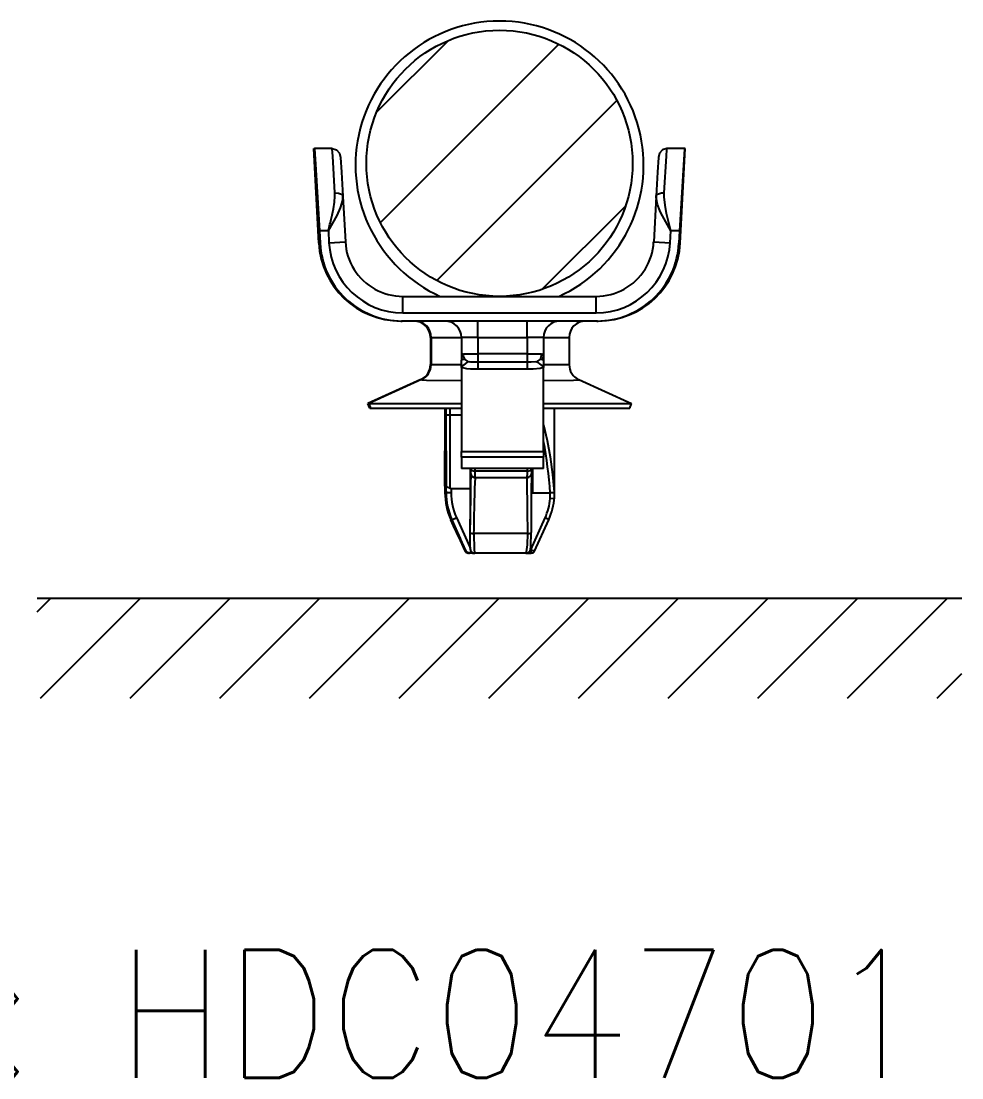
# Model space of a CAD drawing. Header units: inches. Extents: x 47316 to 59086, y 3141 to 11743.
# Drawn here: x 51503.72 to 51522.09, y 11362.12 to 11382.77 of the extents above; entities that cross this region are included whole.
import ezdxf

# ---------------------------------------------------------------- set-up
doc = ezdxf.new("R2010")
doc.units = ezdxf.units.IN
doc.header["$MEASUREMENT"] = 0
doc.styles.add('样式 100', font='SimSun.ttf', dxfattribs={"width": 0.7, "height": 3.5})

msp = doc.modelspace()

# ---------------------------------------------------------------- linework, layer by layer
at = {"color": 1, "linetype": 'ByBlock', "lineweight": -3}
for p, q in [((51512.06, 11382.391), (51510.659, 11380.989)), ((51514.22, 11382.317), (51510.732, 11378.83)), ((51515.352, 11381.217), (51511.832, 11377.697)), ((51509.443, 11380.278), (51509.444, 11380.277)), ((51509.444, 11380.277), (51509.445, 11380.273)), ((51509.445, 11380.273), (51509.467, 11379.971)), ((51509.79, 11380.277), (51509.79, 11380.278)), ((51509.79, 11380.278), (51509.79, 11380.278)), ((51509.79, 11380.278), (51509.874, 11380.254)), ((51509.791, 11380.274), (51509.79, 11380.277)), ((51509.801, 11380.132), (51509.791, 11380.274)), ((51509.841, 11379.412), (51509.801, 11380.132)), ((51509.874, 11380.254), (51509.933, 11380.189)), ((51509.933, 11380.189), (51509.953, 11380.105)), ((51516.186, 11380.189), (51516.166, 11380.105)), ((51516.245, 11380.254), (51516.186, 11380.189)), ((51516.329, 11380.278), (51516.245, 11380.254)), ((51516.278, 11379.412), (51516.318, 11380.132)), ((51516.318, 11380.132), (51516.327, 11380.26)), ((51516.327, 11380.26), (51516.329, 11380.276)), ((51516.329, 11380.276), (51516.329, 11380.278)), ((51516.675, 11380.273), (51516.651, 11379.958)), ((51516.676, 11380.278), (51516.675, 11380.277)), ((51516.675, 11380.277), (51516.675, 11380.273)), ((51509.467, 11379.971), (51509.541, 11378.673)), ((51509.953, 11380.105), (51509.973, 11379.816)), ((51516.166, 11380.105), (51516.146, 11379.816)), ((51516.651, 11379.958), (51516.578, 11378.673)), ((51509.973, 11379.816), (51510.002, 11379.347)), ((51516.146, 11379.816), (51516.117, 11379.347)), ((51509.841, 11379.412), (51509.912, 11379.407)), ((51509.912, 11379.407), (51509.971, 11379.387)), ((51509.971, 11379.387), (51509.994, 11379.367)), ((51509.994, 11379.367), (51510.002, 11379.346)), ((51509.998, 11379.271), (51510.002, 11379.344)), ((51516.117, 11379.346), (51516.126, 11379.368)), ((51516.117, 11379.319), (51516.117, 11379.344)), ((51516.143, 11379.182), (51516.117, 11379.319)), ((51516.126, 11379.368), (51516.148, 11379.387)), ((51516.148, 11379.387), (51516.225, 11379.41)), ((51516.225, 11379.41), (51516.278, 11379.412)), ((51516.277, 11379.332), (51516.278, 11379.412)), ((51516.294, 11379.17), (51516.277, 11379.332)), ((51509.886, 11378.97), (51509.956, 11379.121)), ((51509.956, 11379.121), (51509.998, 11379.271)), ((51515.522, 11379.154), (51513.895, 11377.527)), ((51516.188, 11379.068), (51516.143, 11379.182)), ((51516.324, 11379.006), (51516.294, 11379.17)), ((51509.716, 11378.673), (51509.886, 11378.97)), ((51516.404, 11378.673), (51516.324, 11379.006)), ((51512.419, 11375.976), (51512.314, 11375.999)), ((51512.501, 11376.107), (51512.464, 11376.112)), ((51512.635, 11376.105), (51512.501, 11376.107)), ((51513.68, 11376.106), (51513.598, 11376.105)), ((51513.769, 11376.112), (51513.68, 11376.106)), ((51513.851, 11375.982), (51513.714, 11375.968)), ((51513.919, 11375.999), (51513.851, 11375.982)), ((51512.493, 11375.969), (51512.419, 11375.976)), ((51512.635, 11375.967), (51512.493, 11375.969)), ((51513.714, 11375.968), (51513.598, 11375.967)), ((51511.536, 11375.763), (51511.536, 11375.763)), ((51511.536, 11375.763), (51511.538, 11375.762)), ((51511.538, 11375.762), (51511.548, 11375.76)), ((51511.548, 11375.76), (51511.633, 11375.755)), ((51511.633, 11375.755), (51512.314, 11375.744)), ((51513.919, 11375.745), (51514.504, 11375.755)), ((51514.504, 11375.755), (51514.598, 11375.76)), ((51514.598, 11375.76), (51514.606, 11375.761)), ((51514.606, 11375.761), (51514.608, 11375.762)), ((51514.608, 11375.762), (51514.609, 11375.762)), ((51514.609, 11375.762), (51514.609, 11375.763)), ((51512.013, 11375.069), (51512.015, 11375.07)), ((51512.013, 11375.068), (51512.013, 11375.069)), ((51512.013, 11375.067), (51512.013, 11375.068)), ((51512.015, 11375.07), (51512.02, 11375.072)), ((51512.02, 11375.072), (51512.034, 11375.075)), ((51512.034, 11375.075), (51512.094, 11375.078)), ((51513.916, 11374.877), (51513.987, 11374.572)), ((51513.987, 11374.572), (51514.046, 11374.251)), ((51514.046, 11374.251), (51514.093, 11373.911)), ((51514.093, 11373.911), (51514.127, 11373.561)), ((51512.017, 11373.681), (51512.017, 11373.68)), ((51512.017, 11373.68), (51512.019, 11373.677)), ((51512.019, 11373.677), (51512.023, 11373.675)), ((51512.023, 11373.675), (51512.034, 11373.669)), ((51512.034, 11373.669), (51512.098, 11373.639)), ((51514.098, 11373.553), (51514.05, 11373.549)), ((51514.12, 11373.558), (51514.098, 11373.553)), ((51514.127, 11373.561), (51514.12, 11373.558)), ((51514.127, 11373.434), (51514.132, 11373.456)), ((51514.132, 11373.456), (51514.132, 11373.465)), ((51512.277, 11372.657), (51512.163, 11372.905)), ((51512.183, 11372.905), (51512.293, 11372.656)), ((51512.486, 11372.561), (51512.488, 11372.773)), ((51512.555, 11372.757), (51512.564, 11372.444)), ((51513.604, 11372.536), (51513.61, 11372.757)), ((51513.673, 11372.508), (51513.675, 11372.773)), ((51512.281, 11372.649), (51512.277, 11372.657)), ((51512.282, 11372.648), (51512.281, 11372.649)), ((51512.293, 11372.656), (51512.296, 11372.649)), ((51512.296, 11372.649), (51512.296, 11372.648)), ((51512.483, 11372.47), (51512.484, 11372.472)), ((51512.484, 11372.472), (51512.486, 11372.561)), ((51513.588, 11372.398), (51513.604, 11372.536)), ((51513.666, 11372.442), (51513.673, 11372.508)), ((51512.564, 11372.444), (51512.573, 11372.384)), ((51512.573, 11372.384), (51512.577, 11372.376)), ((51512.577, 11372.376), (51512.578, 11372.374)), ((51513.574, 11372.374), (51513.577, 11372.375)), ((51513.577, 11372.375), (51513.579, 11372.376)), ((51513.579, 11372.376), (51513.583, 11372.382)), ((51513.583, 11372.382), (51513.588, 11372.398))]:
    msp.add_line(p, q, dxfattribs=at)
at = {"color": 1, "linetype": 'ByBlock', "lineweight": -3, "ltscale": 0.000886536}
msp.add_line((51509.432, 11380.278), (51509.443, 11380.278), dxfattribs=at)
at = {"color": 1, "linetype": 'ByBlock', "lineweight": -3, "ltscale": 0.144239}
for p, q in [((51509.529, 11378.429), (51509.432, 11380.278)), ((51516.59, 11378.429), (51516.687, 11380.278))]:
    msp.add_line(p, q, dxfattribs=at)
at = {"color": 1, "linetype": 'ByBlock', "lineweight": -3, "ltscale": 0.026976}
for p, q in [((51509.79, 11380.278), (51509.443, 11380.278)), ((51516.676, 11380.278), (51516.329, 11380.278))]:
    msp.add_line(p, q, dxfattribs=at)
at = {"color": 1, "linetype": 'ByBlock', "lineweight": -3, "ltscale": 0.000888062}
msp.add_line((51516.687, 11380.278), (51516.676, 11380.278), dxfattribs=at)
at = {"color": 1, "linetype": 'ByBlock', "lineweight": -3, "ltscale": 0.000241398}
msp.add_line((51510.002, 11379.344), (51510.002, 11379.347), dxfattribs=at)
at = {"color": 1, "linetype": 'ByBlock', "lineweight": -3, "ltscale": 0.06937}
msp.add_line((51510.002, 11379.343), (51510.048, 11378.454), dxfattribs=at)
at = {"color": 1, "linetype": 'ByBlock', "lineweight": -3, "ltscale": 0.069369}
msp.add_line((51516.117, 11379.343), (51516.071, 11378.454), dxfattribs=at)
at = {"color": 1, "linetype": 'ByBlock', "lineweight": -3, "ltscale": 0.000253668}
msp.add_line((51516.117, 11379.344), (51516.117, 11379.347), dxfattribs=at)
at = {"color": 1, "linetype": 'ByBlock', "lineweight": -3, "ltscale": 0.004069}
msp.add_line((51509.778, 11378.927), (51509.789, 11378.978), dxfattribs=at)
at = {"color": 1, "linetype": 'ByBlock', "lineweight": -3, "ltscale": 0.004059}
msp.add_line((51516.21, 11379.021), (51516.188, 11379.068), dxfattribs=at)
at = {"color": 1, "linetype": 'ByBlock', "lineweight": -3, "ltscale": 0.031009}
msp.add_line((51516.404, 11378.673), (51516.21, 11379.021), dxfattribs=at)
at = {"color": 1, "linetype": 'ByBlock', "lineweight": -3, "ltscale": 0.013565}
msp.add_line((51509.716, 11378.673), (51509.541, 11378.673), dxfattribs=at)
at = {"color": 1, "linetype": 'ByBlock', "lineweight": -3, "ltscale": 0.019068}
for p, q in [((51509.541, 11378.673), (51509.554, 11378.429)), ((51516.578, 11378.673), (51516.565, 11378.429))]:
    msp.add_line(p, q, dxfattribs=at)
at = {"color": 1, "linetype": 'ByBlock', "lineweight": -3, "ltscale": 0.018412}
for p, q in [((51509.716, 11378.673), (51509.728, 11378.437)), ((51516.391, 11378.437), (51516.404, 11378.673))]:
    msp.add_line(p, q, dxfattribs=at)
at = {"color": 1, "linetype": 'ByBlock', "lineweight": -3, "ltscale": 0.013564}
msp.add_line((51516.578, 11378.673), (51516.404, 11378.673), dxfattribs=at)
at = {"color": 1, "linetype": 'ByBlock', "lineweight": -3, "ltscale": 0.001959}
msp.add_line((51509.529, 11378.429), (51509.554, 11378.429), dxfattribs=at)
at = {"color": 1, "linetype": 'ByBlock', "lineweight": -3, "ltscale": 0.025001}
msp.add_line((51509.728, 11378.437), (51510.048, 11378.454), dxfattribs=at)
at = {"color": 1, "linetype": 'ByBlock', "lineweight": -3, "ltscale": 0.024999}
msp.add_line((51516.071, 11378.454), (51516.391, 11378.437), dxfattribs=at)
at = {"color": 1, "linetype": 'ByBlock', "lineweight": -3, "ltscale": 0.001964}
msp.add_line((51516.59, 11378.429), (51516.565, 11378.429), dxfattribs=at)
at = {"color": 1, "linetype": 'ByBlock', "lineweight": -3, "ltscale": 0.000656128}
msp.add_line((51511.158, 11377.389), (51511.166, 11377.389), dxfattribs=at)
at = {"color": 1, "linetype": 'ByBlock', "lineweight": -3, "ltscale": 0.294319}
for p, q in [((51511.17, 11377.389), (51514.949, 11377.389)), ((51511.17, 11377.068), (51514.949, 11377.068))]:
    msp.add_line(p, q, dxfattribs=at)
at = {"color": 1, "linetype": 'ByBlock', "lineweight": -3, "ltscale": 0.025}
for p, q in [((51511.17, 11377.068), (51511.17, 11377.389)), ((51514.949, 11377.068), (51514.949, 11377.389)), ((51512.635, 11376.587), (51512.635, 11376.908)), ((51513.598, 11376.587), (51513.598, 11376.908)), ((51512.635, 11376.587), (51512.314, 11376.587)), ((51512.635, 11376.587), (51512.635, 11376.266)), ((51513.919, 11376.587), (51513.598, 11376.587)), ((51513.598, 11376.587), (51513.598, 11376.266))]:
    msp.add_line(p, q, dxfattribs=at)
at = {"color": 1, "linetype": 'ByBlock', "lineweight": -3, "ltscale": 0.001276}
msp.add_line((51511.132, 11376.908), (51511.148, 11376.908), dxfattribs=at)
at = {"color": 1, "linetype": 'ByBlock', "lineweight": -3, "ltscale": 0.000108337}
msp.add_line((51511.149, 11376.908), (51511.148, 11376.908), dxfattribs=at)
at = {"color": 1, "linetype": 'ByBlock', "lineweight": -3, "ltscale": 0.000112915}
msp.add_line((51511.148, 11376.908), (51511.149, 11376.908), dxfattribs=at)
at = {"color": 1, "linetype": 'ByBlock', "lineweight": -3, "ltscale": 0.000578308}
msp.add_line((51511.149, 11376.908), (51511.157, 11376.908), dxfattribs=at)
at = {"color": 1, "linetype": 'ByBlock', "lineweight": -3, "ltscale": 0.296411}
msp.add_line((51514.962, 11376.908), (51511.157, 11376.908), dxfattribs=at)
at = {"color": 1, "linetype": 'ByBlock', "lineweight": -3, "ltscale": 0.000575256}
msp.add_line((51514.97, 11376.908), (51514.962, 11376.908), dxfattribs=at)
at = {"color": 1, "linetype": 'ByBlock', "lineweight": -3, "ltscale": 0.000782776}
msp.add_line((51514.972, 11376.908), (51514.962, 11376.908), dxfattribs=at)
at = {"color": 1, "linetype": 'ByBlock', "lineweight": -3, "ltscale": 0.000210571}
msp.add_line((51514.97, 11376.908), (51514.972, 11376.908), dxfattribs=at)
at = {"color": 1, "linetype": 'ByBlock', "lineweight": -3, "ltscale": 0.001186}
msp.add_line((51514.972, 11376.908), (51514.988, 11376.908), dxfattribs=at)
at = {"color": 1, "linetype": 'ByBlock', "lineweight": -3, "ltscale": 0.041406}
for p, q in [((51511.709, 11376.587), (51511.709, 11376.055)), ((51511.709, 11376.587), (51511.709, 11376.055)), ((51511.724, 11376.587), (51511.724, 11376.055)), ((51514.42, 11376.587), (51514.42, 11376.055))]:
    msp.add_line(p, q, dxfattribs=at)
at = {"color": 1, "linetype": 'ByBlock', "lineweight": -3, "ltscale": 0.001224}
msp.add_line((51511.724, 11376.587), (51511.709, 11376.587), dxfattribs=at)
at = {"color": 1, "linetype": 'ByBlock', "lineweight": -3, "ltscale": 0.009142}
msp.add_line((51511.724, 11376.587), (51511.842, 11376.587), dxfattribs=at)
at = {"color": 1, "linetype": 'ByBlock', "lineweight": -3, "ltscale": 0.036781}
msp.add_line((51511.842, 11376.587), (51512.314, 11376.587), dxfattribs=at)
at = {"color": 1, "linetype": 'ByBlock', "lineweight": -3, "ltscale": 0.03447}
for p, q in [((51512.314, 11376.587), (51512.314, 11376.144)), ((51513.919, 11376.587), (51513.919, 11376.144))]:
    msp.add_line(p, q, dxfattribs=at)
at = {"color": 1, "linetype": 'ByBlock', "lineweight": -3, "ltscale": 0.075}
for p, q in [((51512.635, 11376.587), (51513.598, 11376.587)), ((51513.598, 11376.266), (51512.635, 11376.266)), ((51513.598, 11376.105), (51512.635, 11376.105)), ((51513.598, 11375.967), (51512.635, 11375.967))]:
    msp.add_line(p, q, dxfattribs=at)
at = {"color": 1, "linetype": 'ByBlock', "lineweight": -3, "ltscale": 0.039079}
msp.add_line((51513.919, 11376.587), (51514.42, 11376.587), dxfattribs=at)
at = {"color": 1, "linetype": 'ByBlock', "lineweight": -3, "ltscale": 0.021964}
msp.add_line((51512.353, 11376.266), (51512.635, 11376.266), dxfattribs=at)
at = {"color": 1, "linetype": 'ByBlock', "lineweight": -3, "ltscale": 0.012498}
for p, q in [((51512.635, 11376.266), (51512.635, 11376.105)), ((51513.598, 11376.266), (51513.598, 11376.105))]:
    msp.add_line(p, q, dxfattribs=at)
at = {"color": 1, "linetype": 'ByBlock', "lineweight": -3, "ltscale": 0.021962}
msp.add_line((51513.598, 11376.266), (51513.88, 11376.266), dxfattribs=at)
at = {"color": 1, "linetype": 'ByBlock', "lineweight": -3, "ltscale": 0.001138}
for p, q in [((51511.709, 11376.056), (51511.724, 11376.056)), ((51511.521, 11375.763), (51511.535, 11375.763)), ((51510.49, 11375.296), (51510.504, 11375.296)), ((51510.526, 11375.207), (51510.541, 11375.207))]:
    msp.add_line(p, q, dxfattribs=at)
at = {"color": 1, "linetype": 'ByBlock', "lineweight": -3, "ltscale": 4.27246e-05}
for p, q in [((51511.709, 11376.055), (51511.709, 11376.055)), ((51511.724, 11376.056), (51511.724, 11376.056))]:
    msp.add_line(p, q, dxfattribs=at)
at = {"color": 1, "linetype": 'ByBlock', "lineweight": -3, "ltscale": 0.04592}
msp.add_line((51511.724, 11376.055), (51512.314, 11376.055), dxfattribs=at)
at = {"color": 1, "linetype": 'ByBlock', "lineweight": -3, "ltscale": 0.011317}
for p, q in [((51512.314, 11375.999), (51512.314, 11376.144)), ((51513.919, 11376.144), (51513.919, 11375.999))]:
    msp.add_line(p, q, dxfattribs=at)
at = {"color": 1, "linetype": 'ByBlock', "lineweight": -3, "ltscale": 0.127626}
for p, q in [((51512.314, 11375.999), (51512.314, 11374.361)), ((51513.919, 11374.361), (51513.919, 11375.999))]:
    msp.add_line(p, q, dxfattribs=at)
at = {"color": 1, "linetype": 'ByBlock', "lineweight": -3, "ltscale": 0.010812}
for p, q in [((51512.635, 11376.105), (51512.635, 11375.967)), ((51513.598, 11376.105), (51513.598, 11375.967))]:
    msp.add_line(p, q, dxfattribs=at)
at = {"color": 1, "linetype": 'ByBlock', "lineweight": -3, "ltscale": 0.039075}
msp.add_line((51513.919, 11376.055), (51514.42, 11376.055), dxfattribs=at)
at = {"color": 1, "linetype": 'ByBlock', "lineweight": -3, "ltscale": 0.088178}
for p, q in [((51511.521, 11375.763), (51510.49, 11375.296)), ((51511.535, 11375.763), (51510.504, 11375.296))]:
    msp.add_line(p, q, dxfattribs=at)
at = {"color": 1, "linetype": 'ByBlock', "lineweight": -3, "ltscale": 0.088173}
msp.add_line((51511.521, 11375.763), (51510.49, 11375.296), dxfattribs=at)
at = {"color": 1, "linetype": 'ByBlock', "lineweight": -3, "ltscale": 4.15084e-05}
msp.add_line((51511.535, 11375.763), (51511.536, 11375.763), dxfattribs=at)
at = {"color": 1, "linetype": 'ByBlock', "lineweight": -3, "ltscale": 3.388e-05}
msp.add_line((51514.609, 11375.763), (51514.608, 11375.763), dxfattribs=at)
at = {"color": 1, "linetype": 'ByBlock', "lineweight": -3, "ltscale": 0.088172}
msp.add_line((51514.608, 11375.763), (51515.639, 11375.296), dxfattribs=at)
at = {"color": 1, "linetype": 'ByBlock', "lineweight": -3, "ltscale": 0.0075}
for p, q in [((51510.49, 11375.296), (51510.526, 11375.207)), ((51510.526, 11375.207), (51510.49, 11375.296)), ((51510.504, 11375.296), (51510.541, 11375.207)), ((51515.603, 11375.207), (51515.639, 11375.296))]:
    msp.add_line(p, q, dxfattribs=at)
at = {"color": 1, "linetype": 'ByBlock', "lineweight": -3, "ltscale": 0.140956}
msp.add_line((51510.504, 11375.296), (51512.314, 11375.296), dxfattribs=at)
at = {"color": 1, "linetype": 'ByBlock', "lineweight": -3, "ltscale": 0.13813}
msp.add_line((51510.541, 11375.207), (51512.314, 11375.207), dxfattribs=at)
at = {"color": 1, "linetype": 'ByBlock', "lineweight": -3, "ltscale": 0.010852}
for p, q in [((51511.998, 11375.207), (51511.998, 11375.067)), ((51512.013, 11375.207), (51512.013, 11375.067))]:
    msp.add_line(p, q, dxfattribs=at)
at = {"color": 1, "linetype": 'ByBlock', "lineweight": -3, "ltscale": 0.010841}
msp.add_line((51511.998, 11375.068), (51511.998, 11375.207), dxfattribs=at)
at = {"color": 1, "linetype": 'ByBlock', "lineweight": -3, "ltscale": 0.011253}
msp.add_line((51512.01, 11375.207), (51512.01, 11375.062), dxfattribs=at)
at = {"color": 1, "linetype": 'ByBlock', "lineweight": -3, "ltscale": 0.010001}
msp.add_line((51512.094, 11375.078), (51512.094, 11375.207), dxfattribs=at)
at = {"color": 1, "linetype": 'ByBlock', "lineweight": -3, "ltscale": 0.134032}
msp.add_line((51513.919, 11375.296), (51515.639, 11375.296), dxfattribs=at)
at = {"color": 1, "linetype": 'ByBlock', "lineweight": -3, "ltscale": 0.131206}
msp.add_line((51513.919, 11375.207), (51515.603, 11375.207), dxfattribs=at)
at = {"color": 1, "linetype": 'ByBlock', "lineweight": -3, "ltscale": 0.128815}
msp.add_line((51514.135, 11373.553), (51514.135, 11375.207), dxfattribs=at)
at = {"color": 1, "linetype": 'ByBlock', "lineweight": -3, "ltscale": 0.108027}
msp.add_line((51511.994, 11373.681), (51511.998, 11375.068), dxfattribs=at)
at = {"color": 1, "linetype": 'ByBlock', "lineweight": -3, "ltscale": 0.108001}
for p, q in [((51511.998, 11375.067), (51511.994, 11373.681)), ((51512.013, 11375.067), (51512.017, 11373.681))]:
    msp.add_line(p, q, dxfattribs=at)
at = {"color": 1, "linetype": 'ByBlock', "lineweight": -3, "ltscale": 0.039999}
for p, q in [((51512.001, 11374.549), (51512.001, 11375.062)), ((51512.01, 11375.062), (51512.01, 11374.549)), ((51512.01, 11374.549), (51512.01, 11375.062))]:
    msp.add_line(p, q, dxfattribs=at)
at = {"color": 1, "linetype": 'ByBlock', "lineweight": -3, "ltscale": 0.000720215}
for p, q in [((51512.001, 11375.062), (51512.01, 11375.062)), ((51512.001, 11374.549), (51512.01, 11374.549))]:
    msp.add_line(p, q, dxfattribs=at)
at = {"color": 1, "linetype": 'ByBlock', "lineweight": -3, "ltscale": 0.017157}
msp.add_line((51512.094, 11375.078), (51512.314, 11375.078), dxfattribs=at)
at = {"color": 1, "linetype": 'ByBlock', "lineweight": -3, "ltscale": 0.112122}
msp.add_line((51512.098, 11373.639), (51512.094, 11375.078), dxfattribs=at)
at = {"color": 1, "linetype": 'ByBlock', "lineweight": -3, "ltscale": 0.00883}
for p, q in [((51512.314, 11374.247), (51512.314, 11374.361)), ((51513.919, 11374.361), (51513.919, 11374.247))]:
    msp.add_line(p, q, dxfattribs=at)
at = {"color": 1, "linetype": 'ByBlock', "lineweight": -3, "ltscale": 0.125}
for p, q in [((51512.314, 11374.361), (51513.919, 11374.361)), ((51513.919, 11374.247), (51512.314, 11374.247)), ((51513.919, 11374.025), (51512.314, 11374.025))]:
    msp.add_line(p, q, dxfattribs=at)
at = {"color": 1, "linetype": 'ByBlock', "lineweight": -3, "ltscale": 0.000285339}
msp.add_line((51512.007, 11374.292), (51512.004, 11374.292), dxfattribs=at)
at = {"color": 1, "linetype": 'ByBlock', "lineweight": -3, "ltscale": 0.017303}
for p, q in [((51512.314, 11374.247), (51512.314, 11374.025)), ((51513.919, 11374.025), (51513.919, 11374.247))]:
    msp.add_line(p, q, dxfattribs=at)
at = {"color": 1, "linetype": 'ByBlock', "lineweight": -3, "ltscale": 0.080877}
msp.add_line((51512.489, 11374.025), (51512.485, 11372.987), dxfattribs=at)
at = {"color": 1, "linetype": 'ByBlock', "lineweight": -3, "ltscale": 0.007213}
msp.add_line((51512.497, 11373.928), (51512.498, 11374.02), dxfattribs=at)
at = {"color": 1, "linetype": 'ByBlock', "lineweight": -3, "ltscale": 0.000361637}
msp.add_line((51512.498, 11374.02), (51512.498, 11374.025), dxfattribs=at)
at = {"color": 1, "linetype": 'ByBlock', "lineweight": -3, "ltscale": 0.003998}
for p, q in [((51512.578, 11374.025), (51512.578, 11373.974)), ((51513.607, 11373.974), (51513.607, 11374.025))]:
    msp.add_line(p, q, dxfattribs=at)
at = {"color": 1, "linetype": 'ByBlock', "lineweight": -3, "ltscale": 0.080193}
msp.add_line((51513.607, 11373.974), (51512.578, 11373.974), dxfattribs=at)
at = {"color": 1, "linetype": 'ByBlock', "lineweight": -3, "ltscale": 0.007302}
msp.add_line((51513.685, 11374.02), (51513.684, 11373.926), dxfattribs=at)
at = {"color": 1, "linetype": 'ByBlock', "lineweight": -3, "ltscale": 0.000410473}
msp.add_line((51513.685, 11374.025), (51513.685, 11374.02), dxfattribs=at)
at = {"color": 1, "linetype": 'ByBlock', "lineweight": -3, "ltscale": 0.030454}
msp.add_line((51513.703, 11373.634), (51513.702, 11374.025), dxfattribs=at)
at = {"color": 1, "linetype": 'ByBlock', "lineweight": -3, "ltscale": 0.037056}
msp.add_line((51513.704, 11374.025), (51513.703, 11373.549), dxfattribs=at)
at = {"color": 1, "linetype": 'ByBlock', "lineweight": -3, "ltscale": 0.001109}
msp.add_line((51511.998, 11373.843), (51512.013, 11373.843), dxfattribs=at)
at = {"color": 1, "linetype": 'ByBlock', "lineweight": -3, "ltscale": 0.016152}
msp.add_line((51512.583, 11373.846), (51512.574, 11373.639), dxfattribs=at)
at = {"color": 1, "linetype": 'ByBlock', "lineweight": -3, "ltscale": 0.079204}
msp.add_line((51513.599, 11373.846), (51512.583, 11373.846), dxfattribs=at)
at = {"color": 1, "linetype": 'ByBlock', "lineweight": -3, "ltscale": 0.016203}
msp.add_line((51513.602, 11373.638), (51513.599, 11373.846), dxfattribs=at)
at = {"color": 1, "linetype": 'ByBlock', "lineweight": -3, "ltscale": 0.009962}
for p, q in [((51511.994, 11373.681), (51511.994, 11373.553)), ((51512.017, 11373.553), (51512.017, 11373.681))]:
    msp.add_line(p, q, dxfattribs=at)
at = {"color": 1, "linetype": 'ByBlock', "lineweight": -3, "ltscale": 0.009947}
msp.add_line((51511.994, 11373.681), (51511.994, 11373.553), dxfattribs=at)
at = {"color": 1, "linetype": 'ByBlock', "lineweight": -3, "ltscale": 0.002565}
for p, q in [((51511.995, 11373.553), (51511.995, 11373.586)), ((51512.015, 11373.586), (51512.015, 11373.553)), ((51512.015, 11373.586), (51512.015, 11373.553))]:
    msp.add_line(p, q, dxfattribs=at)
at = {"color": 1, "linetype": 'ByBlock', "lineweight": -3, "ltscale": 0.001543}
for p, q in [((51512.015, 11373.586), (51511.995, 11373.586)), ((51512.015, 11373.553), (51511.995, 11373.553))]:
    msp.add_line(p, q, dxfattribs=at)
at = {"color": 1, "linetype": 'ByBlock', "lineweight": -3, "ltscale": 0.007585}
msp.add_line((51512.114, 11373.553), (51512.017, 11373.553), dxfattribs=at)
at = {"color": 1, "linetype": 'ByBlock', "lineweight": -3, "ltscale": 0.029065}
msp.add_line((51512.114, 11373.634), (51512.487, 11373.634), dxfattribs=at)
at = {"color": 1, "linetype": 'ByBlock', "lineweight": -3, "ltscale": 0.006314}
msp.add_line((51512.114, 11373.634), (51512.114, 11373.553), dxfattribs=at)
at = {"color": 1, "linetype": 'ByBlock', "lineweight": -3, "ltscale": 0.010468}
msp.add_line((51512.57, 11373.516), (51512.566, 11373.382), dxfattribs=at)
at = {"color": 1, "linetype": 'ByBlock', "lineweight": -3, "ltscale": 0.009598}
msp.add_line((51512.574, 11373.639), (51512.57, 11373.516), dxfattribs=at)
at = {"color": 1, "linetype": 'ByBlock', "lineweight": -3, "ltscale": 0.020096}
msp.add_line((51513.605, 11373.38), (51513.602, 11373.638), dxfattribs=at)
at = {"color": 1, "linetype": 'ByBlock', "lineweight": -3, "ltscale": 0.001778}
msp.add_line((51513.68, 11373.634), (51513.703, 11373.634), dxfattribs=at)
at = {"color": 1, "linetype": 'ByBlock', "lineweight": -3, "ltscale": 0.006602}
msp.add_line((51513.703, 11373.549), (51513.703, 11373.634), dxfattribs=at)
at = {"color": 1, "linetype": 'ByBlock', "lineweight": -3, "ltscale": 0.026997}
msp.add_line((51513.703, 11373.549), (51514.049, 11373.549), dxfattribs=at)
at = {"color": 1, "linetype": 'ByBlock', "lineweight": -3, "ltscale": 6.71387e-05}
msp.add_line((51514.05, 11373.549), (51514.049, 11373.549), dxfattribs=at)
at = {"color": 1, "linetype": 'ByBlock', "lineweight": -3, "ltscale": 0.008723}
msp.add_line((51514.05, 11373.437), (51514.05, 11373.549), dxfattribs=at)
at = {"color": 1, "linetype": 'ByBlock', "lineweight": -3, "ltscale": 0.009911}
msp.add_line((51514.127, 11373.561), (51514.127, 11373.434), dxfattribs=at)
at = {"color": 1, "linetype": 'ByBlock', "lineweight": -3, "ltscale": 0.041341}
msp.add_line((51512.488, 11372.773), (51512.49, 11373.304), dxfattribs=at)
at = {"color": 1, "linetype": 'ByBlock', "lineweight": -3, "ltscale": 0.013386}
msp.add_line((51513.606, 11373.209), (51513.605, 11373.38), dxfattribs=at)
at = {"color": 1, "linetype": 'ByBlock', "lineweight": -3, "ltscale": 0.005997}
msp.add_line((51514.127, 11373.434), (51514.05, 11373.437), dxfattribs=at)
at = {"color": 1, "linetype": 'ByBlock', "lineweight": -3, "ltscale": 0.035193}
msp.add_line((51513.61, 11372.757), (51513.606, 11373.209), dxfattribs=at)
at = {"color": 1, "linetype": 'ByBlock', "lineweight": -3, "ltscale": 0.051681}
for p, q in [((51512.107, 11373.026), (51512.379, 11372.421)), ((51512.402, 11372.421), (51512.13, 11373.026))]:
    msp.add_line(p, q, dxfattribs=at)
at = {"color": 1, "linetype": 'ByBlock', "lineweight": -3, "ltscale": 0.051752}
msp.add_line((51512.107, 11373.026), (51512.38, 11372.42), dxfattribs=at)
at = {"color": 1, "linetype": 'ByBlock', "lineweight": -3, "ltscale": 0.010393}
for p, q in [((51512.163, 11372.905), (51512.108, 11373.026)), ((51512.129, 11373.026), (51512.183, 11372.905)), ((51512.183, 11372.905), (51512.129, 11373.026))]:
    msp.add_line(p, q, dxfattribs=at)
at = {"color": 1, "linetype": 'ByBlock', "lineweight": -3, "ltscale": 0.050205}
msp.add_line((51512.219, 11373.066), (51512.483, 11372.478), dxfattribs=at)
at = {"color": 1, "linetype": 'ByBlock', "lineweight": -3, "ltscale": 0.041307}
msp.add_line((51512.483, 11372.478), (51512.483, 11373.008), dxfattribs=at)
at = {"color": 1, "linetype": 'ByBlock', "lineweight": -3, "ltscale": 0.053051}
msp.add_line((51513.67, 11372.438), (51513.95, 11373.059), dxfattribs=at)
at = {"color": 1, "linetype": 'ByBlock', "lineweight": -3, "ltscale": 0.052489}
msp.add_line((51513.746, 11372.412), (51514.022, 11373.026), dxfattribs=at)
at = {"color": 1, "linetype": 'ByBlock', "lineweight": -3, "ltscale": 0.082207}
msp.add_line((51513.61, 11372.757), (51512.555, 11372.757), dxfattribs=at)
at = {"color": 1, "linetype": 'ByBlock', "lineweight": -3, "ltscale": 0.001111}
msp.add_line((51512.296, 11372.648), (51512.282, 11372.648), dxfattribs=at)
at = {"color": 1, "linetype": 'ByBlock', "lineweight": -3, "ltscale": 0.000590515}
msp.add_line((51512.483, 11372.478), (51512.483, 11372.47), dxfattribs=at)
at = {"color": 1, "linetype": 'ByBlock', "lineweight": -3, "ltscale": 0.001793}
msp.add_line((51512.379, 11372.421), (51512.402, 11372.421), dxfattribs=at)
at = {"color": 1, "linetype": 'ByBlock', "lineweight": -3, "ltscale": 0.001845}
msp.add_line((51512.476, 11372.374), (51512.452, 11372.374), dxfattribs=at)
at = {"color": 1, "linetype": 'ByBlock', "lineweight": -3, "ltscale": 0.085576}
msp.add_line((51513.574, 11372.374), (51512.476, 11372.374), dxfattribs=at)
at = {"color": 1, "linetype": 'ByBlock', "lineweight": -3, "ltscale": 0.001595}
msp.add_line((51512.521, 11372.394), (51512.53, 11372.375), dxfattribs=at)
at = {"color": 1, "linetype": 'ByBlock', "lineweight": -3, "ltscale": 0.003806}
msp.add_line((51512.53, 11372.375), (51512.578, 11372.374), dxfattribs=at)
at = {"color": 1, "linetype": 'ByBlock', "lineweight": -3, "ltscale": 0.007457}
msp.add_line((51513.574, 11372.374), (51513.67, 11372.374), dxfattribs=at)
at = {"color": 1, "linetype": 'ByBlock', "lineweight": -3, "ltscale": 0.000286622}
msp.add_line((51513.666, 11372.441), (51513.665, 11372.438), dxfattribs=at)
at = {"color": 1, "linetype": 'ByBlock', "lineweight": -3, "ltscale": 0.000408981}
msp.add_line((51513.665, 11372.438), (51513.67, 11372.438), dxfattribs=at)
at = {"color": 1, "linetype": 'ByBlock', "lineweight": -3, "ltscale": 0.000605114}
msp.add_line((51513.67, 11372.438), (51513.678, 11372.435), dxfattribs=at)
at = {"color": 1, "linetype": 'ByBlock', "lineweight": -3, "ltscale": 0.004999}
msp.add_line((51513.67, 11372.374), (51513.67, 11372.438), dxfattribs=at)
at = {"color": 1, "linetype": 'ByBlock', "lineweight": -3, "ltscale": 0.000102234}
msp.add_line((51513.671, 11372.374), (51513.67, 11372.374), dxfattribs=at)
at = {"color": 1, "linetype": 'ByBlock', "lineweight": -3, "ltscale": 0.001039}
msp.add_line((51513.685, 11372.374), (51513.671, 11372.374), dxfattribs=at)
at = {"color": 1, "linetype": 'ByBlock', "lineweight": -3, "ltscale": 0.004758}
msp.add_line((51513.678, 11372.435), (51513.735, 11372.415), dxfattribs=at)
at = {"color": 1, "linetype": 'ByBlock', "lineweight": -3, "ltscale": 0.000184631}
msp.add_line((51513.687, 11372.374), (51513.685, 11372.374), dxfattribs=at)
at = {"color": 1, "linetype": 'ByBlock', "lineweight": -3, "ltscale": 0.000843721}
msp.add_line((51513.735, 11372.415), (51513.746, 11372.412), dxfattribs=at)
at = {"color": 1, "lineweight": -3}
for p, q in [((51504.029, 11371.223, 0), (51504.29, 11371.484, 0)), ((51522.09, 11371.484), (51504.029, 11371.484, 0)), ((51504.095, 11369.538, 0), (51506.041, 11371.484, 0)), ((51505.846, 11369.538, 0), (51507.792, 11371.484, 0)), ((51507.597, 11369.538, 0), (51509.544, 11371.484, 0)), ((51509.348, 11369.538, 0), (51511.295, 11371.484, 0)), ((51511.099, 11369.538, 0), (51513.046, 11371.484, 0)), ((51512.851, 11369.538, 0), (51514.797, 11371.484, 0)), ((51514.602, 11369.538, 0), (51516.548, 11371.484, 0)), ((51516.353, 11369.538, 0), (51518.299, 11371.484, 0)), ((51518.104, 11369.538, 0), (51520.05, 11371.484, 0)), ((51519.855, 11369.538, 0), (51521.802, 11371.484, 0)), ((51521.606, 11369.538, 0), (51522.09, 11370.022, 0))]:
    msp.add_line(p, q, dxfattribs=at)
at = {"color": 1, "linetype": 'ByBlock', "lineweight": -3}
msp.add_circle((51513.06, 11379.99), 2.6, dxfattribs=at)
for centre, radius, start, end in [((51513.06, 11379.954), 2.814, 294.2998, 245.7002), ((51507.099, 11379.6), 2.762, 346.9821, 349.5564), ((51498.913, 11381.463), 11.157, 345.5173, 346.8608), ((51511.132, 11378.513), 1.605, 183, 270), ((51511.158, 11378.513), 1.606, 183.0128, 226.5082), ((51511.17, 11378.513), 1.444, 183.0022, 270.001), ((51511.17, 11378.512), 1.123, 182.9958, 212.0096), ((51514.949, 11378.513), 1.444, 269.999, 356.9979), ((51514.988, 11378.513), 1.605, 270, 357), ((51514.949, 11378.512), 1.123, 328.0019, 357.0041), ((51514.95, 11378.518), 1.617, 313.6908, 356.822), ((51511.17, 11378.513), 1.123, 212.0097, 269.9981), ((51514.949, 11378.513), 1.123, 269.9985, 328.0047), ((51511.157, 11378.513), 1.605, 226.5191, 270.0006), ((51514.957, 11378.526), 1.619, 270.1944, 313.3211), ((51511.388, 11376.587), 0.321, 0, 89.9999), ((51511.993, 11376.587), 0.321, 0, 90), ((51514.24, 11376.587), 0.321, 90, 180), ((51514.741, 11376.587), 0.321, 90.0001, 180), ((51512.528, 11376.142), 0.214, 144.7982, 179.4743), ((51512.492, 11376.247), 0.14, 172.4451, 219.7667), ((51513.741, 11376.247), 0.14, 320.2272, 7.5533), ((51513.705, 11376.142), 0.214, 0.5255, 35.2018), ((51511.403, 11376.055), 0.321, 294.3756, 359.9796), ((51511.388, 11376.055), 0.321, 327.1858, 0.0004), ((51511.388, 11376.055), 0.321, 327.1832, 0.0055), ((51512.406, 11375.858), 0.301, 94.1785, 107.8477), ((51512.499, 11376.267), 0.159, 223.4662, 257.208), ((51513.733, 11376.267), 0.159, 282.7892, 316.4944), ((51513.826, 11375.858), 0.301, 72.1523, 85.8215), ((51514.741, 11376.055), 0.321, 179.9995, 212.6311), ((51511.389, 11376.055), 0.32, 294.3743, 318.9857), ((51511.388, 11376.055), 0.321, 318.9914, 327.1901), ((51514.741, 11376.055), 0.321, 212.6263, 221.0669), ((51514.741, 11376.055), 0.321, 221.0637, 245.63), ((51514.74, 11376.055), 0.32, 221.0718, 245.6256), ((51502.88, 11374.496), 9.131, 358.7843, 0.3316), ((51505.124, 11372.91), 8.949, 4.0967, 10.636), ((51568.693, 11373.007), 56.203, 179.061, 179.6971), ((51515.501, 11374.021), 2.924, 180.9346, 183.4316), ((51511.659, 11374.026), 1.948, 354.7204, 358.4715), ((51594.577, 11372.74), 80.902, 179.16035, 179.97701), ((51503.034, 11373.64), 8.982, 359.6563, 1.2323), ((51513.278, 11373.553), 1.284, 179.9999, 204.2263), ((51513.299, 11373.553), 1.284, 179.9999, 204.2263), ((51512.115, 11373.665), 0.0308, 237.2124, 268.8475), ((51512.769, 11373.554), 1.366, 356.2686, 359.9769), ((51538.825, 11372.594), 26.271, 178.2829, 179.6461), ((51512.851, 11373.553), 1.284, 335.7737, 355.9178), ((51501.654, 11368.102), 11.573, 23.1705, 24.5153), ((51512.58, 11372.47), 0.0962, 179.9551, 232.6691), ((51512.451, 11372.453), 0.0787, 203.4985, 256.19), ((51512.476, 11372.456), 0.0818, 204.9423, 256.4463), ((51512.452, 11372.458), 0.0842, 256.6498, 270.0021), ((51512.476, 11372.45), 0.0764, 255.9811, 269.9928), ((51512.474, 11371.109), 1.267, 87.5044, 90.7787), ((51512.58, 11372.471), 0.0965, 232.6943, 269.2592), ((51513.574, 11372.471), 0.0969, 271.2367, 313.8315), ((51513.574, 11372.471), 0.0972, 314.0206, 340.3044), ((51513.687, 11372.438), 0.0642, 269.7772, 335.7731)]:
    msp.add_arc(centre, radius, start, end, dxfattribs=at)
for centre, major_axis, ratio, start_param, end_param in [((51497.922, 11363.909), (-11.809, -15.774), 0.103508, 2.935668, 3.017941), ((51511.388, 11376.587), (0, 0.321), 0.999935, 4.712389, 6.283185), ((51511.403, 11376.587), (0, 0.321), 0.999935, 4.712389, 6.283185), ((51511.388, 11376.056), (0, -0.321), 0.999935, 0.425517, 1.570796), ((51511.403, 11376.056), (0, -0.321), 0.999935, 0.425503, 1.570796), ((51512.314, 11375.497), (-0.189, -0.613), 0.347498, 3.310066, 3.866174), ((51513.919, 11375.497), (0.189, -0.613), 0.347534, 2.416918, 2.973091), ((51512.004, 11375.062), (0, -0.257), 0.011385, 4.114373, 4.712389), ((51512.007, 11375.062), (0, -0.257), 0.011385, 1.570796, 2.168815), ((51512.004, 11374.549), (0, -0.257), 0.011385, 4.712389, 6.283185), ((51512.007, 11374.549), (0, -0.257), 0.011385, 0, 1.570796), ((51512.1, 11374.292), (0, 0.0963), 0.999935, 1.246799, 1.570796), ((51512.104, 11374.292), (0, 0.0963), 0.999935, 1.439492, 1.570796), ((51512.593, 11373.928), (-0.0963, 0.0018), 0.850887, 0.021673, 1.478274), ((51512.594, 11374.02), (-0.0963, 0.0006), 0.492813, 0.013085, 1.403055), ((51513.588, 11373.928), (-0.0963, 0.0018), 0.850887, 1.706665, 3.163266), ((51513.589, 11374.02), (-0.0963, 0.0006), 0.492813, 1.764707, 3.154677), ((51511.998, 11373.586), (0, -0.257), 0.011385, 3.141593, 4.712389), ((51512.095, 11373.843), (0, -0.0963), 0.999935, 4.712389, 5.297614), ((51512.013, 11373.586), (0, -0.257), 0.011385, 1.570796, 3.141593), ((51512.109, 11373.843), (0, -0.0963), 0.999935, 4.712389, 4.81371), ((51513.278, 11373.553), (0, -1.284), 0.999935, 4.712389, 5.135243), ((51513.279, 11373.553), (0, 1.284), 0.999935, 1.570796, 1.99365), ((51513.299, 11373.553), (0, -1.284), 0.999935, 4.712389, 5.135243), ((51513.301, 11373.553), (0, 1.284), 0.999935, 1.570796, 1.99365), ((51513.302, 11373.553), (0, -1.188), 0.999935, 4.712389, 5.135243), ((51512.852, 11373.553), (0, -1.204), 0.999935, 1.147942, 1.47451), ((51512.196, 11373.066), (0.0878, 0.0395), 0.004672, 3.151975, 3.766385), ((51512.218, 11373.066), (0.0878, 0.0395), 0.004672, 3.151975, 4.722772), ((51512.251, 11372.944), (0.0878, 0.0395), 0.004672, 3.151975, 3.765982), ((51512.484, 11373.008), (0, -0.0802), 0.011385, 4.712389, 6.283185), ((51512.484, 11373.008), (0, -0.0802), 0.011385, 0, 1.299849), ((51513.949, 11373.059), (-0.0732, 0.0329), 0.004672, 3.13121, 4.702006), ((51512.369, 11372.687), (0, -0.0963), 0.999935, 4.577517, 5.135243), ((51512.584, 11372.773), (-0.0963, 0.0002), 0.178836, 0.011572, 1.262804), ((51513.579, 11372.773), (-0.0963, 0.0002), 0.178836, 1.901933, 3.153165), ((51512.384, 11372.687), (0, -0.0963), 0.999935, 5.042628, 5.135243), ((51513.671, 11372.438), (0, -0.0642), 0.099425, 6.283185, 7.814362), ((51513.685, 11372.438), (0, -0.0642), 0.844176, 0, 1.210179)]:
    msp.add_ellipse(centre, major_axis=major_axis, ratio=ratio, start_param=start_param, end_param=end_param, dxfattribs=at)

# ---------------------------------------------------------------- texts
at = {"color": 42, "linetype": 'Continuous', "lineweight": 15, "insert": (51495.545, 11364.619), "char_height": 2.5, "width": 30.85714, "attachment_point": 1, "style": '样式 100'}
msp.add_mtext('\\Fromans.shx;\\W0.9000000000;\\T1.0000000000;\\o\\l : 1 : HDC04701', dxfattribs=at)

doc.saveas('drawing.dxf')
